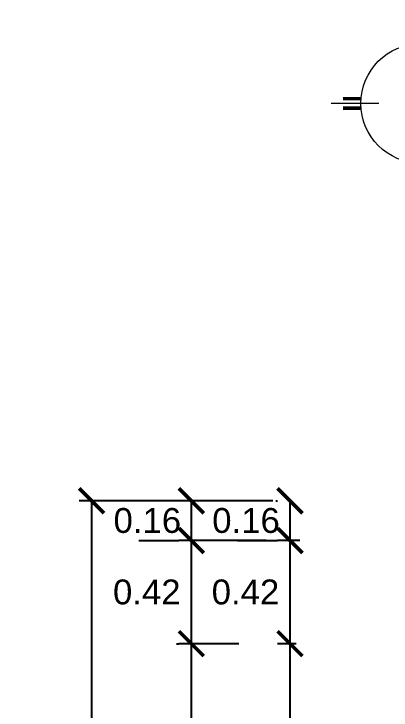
# Model space of a CAD drawing. Header units: millimetres. Extents: x -3570 to 5754, y -12788176 to 1214.
# Drawn here: x 3371.225 to 3372.742, y 1190.29 to 1193.089 of the extents above; entities that cross this region are included whole.
import ezdxf

# ---------------------------------------------------------------- set-up
doc = ezdxf.new("R2010")
doc.units = ezdxf.units.MM
doc.linetypes.add('ACAD_ISO04W100', pattern=[30, 24, -3, 0, -3])
for name, color, linetype, lineweight in [('49. EJES.', 152, 'Continuous', 5), ('COTAS', 7, 'Continuous', 0), ('TEXTOS', 2, 'Continuous', 20)]:
    doc.layers.add(name, color=color, linetype=linetype, lineweight=lineweight)
doc.styles.add('COTAS', font='arial.ttf')
doc.dimstyles.new('Escala1_50', dxfattribs={"dimtxt": 0.1, "dimasz": 0.1, "dimexe": 0.05, "dimexo": 0.25, "dimgap": 0.05, "dimtad": 2, "dimtih": 1, "dimtoh": 1, "dimzin": 1, "dimdsep": 46, "dimtxsty": 'COTAS', "dimblk": 'ARCHTICK', "dimcen": 0.04, "dimclrd": 1, "dimclre": 1, "dimclrt": 7, "dimadec": 0, "dimazin": 0, "dimtfac": 1, "dimtmove": 2, "dimatfit": 3, "dimfxl": 1, "dimtolj": 1, "dimtzin": 4, "dimarcsym": 0})

# ---------------------------------------------------------------- blocks, each defined once
blk = doc.blocks.new('eje')
at = {"layer": '49. EJES.', "ltscale": 0.01}
for p, q in [((0, 0.9326), (0, 1.1246)), ((-0.0192, 1.0038), (-0.0192, 1.076)), ((-0.168, 0.7646), (-0.36, 0.7646)), ((0.168, 0.7646), (0.36, 0.7646)), ((0.2392, 0.7838), (0.3114, 0.7838)), ((-0.2392, 0.7454), (-0.3114, 0.7454)), ((0, 0.5726), (0, 0.4446)), ((0.0192, 0.5254), (0.0192, 0.4532))]:
    blk.add_line(p, q, dxfattribs=at)
at = {"layer": '49. EJES.'}
blk.add_line((0, 0.4446), (0, -0.1054), dxfattribs=at)
at = {"layer": '49. EJES.', "ltscale": 0.01, "const_width": 0.0144}
for points in [[(-0.0192, 1.0038), (-0.0192, 1.076)], [(0.0192, 1.0038), (0.0192, 1.076)], [(-0.2392, 0.7838), (-0.3114, 0.7838)], [(0.2392, 0.7838), (0.3114, 0.7838)], [(-0.2392, 0.7454), (-0.3114, 0.7454)], [(0.2392, 0.7454), (0.3114, 0.7454)], [(-0.0192, 0.5254), (-0.0192, 0.4532)], [(0.0192, 0.5254), (0.0192, 0.4532)]]:
    blk.add_lwpolyline(points, dxfattribs=at)
at = {"layer": '49. EJES.', "ltscale": 0.01}
blk.add_circle((0, 0.7646), 0.24, dxfattribs=at)
blk = doc.blocks.new('_ArchTick')
at = {"color": 0, "linetype": 'Continuous', "const_width": 0.15}
blk.add_lwpolyline([(-0.5, -0.5), (0.5, 0.5)], dxfattribs=at)
blk = doc.blocks.new('*D401')
at = {"layer": 'COTAS', "color": 1, "lineweight": -2, "transparency": 16777216}
for p, q in [((3372.3607, 1190.557), (3372.2857, 1190.557)), ((3372.3357, 1187.431), (3372.3357, 1190.557)), ((3372.3745, 1187.431), (3372.2857, 1187.431))]:
    blk.add_line(p, q, dxfattribs=at)
at = {"layer": 'Defpoints', "color": 0, "lineweight": 30, "transparency": 16777216}
for p in [(3372.3357, 1190.557), (3372.6107, 1190.557), (3372.6245, 1187.431, -24926854.2474)]:
    blk.add_point(p, dxfattribs=at)
at = {"layer": 'COTAS', "color": 1, "lineweight": -2, "transparency": 16777216, "xscale": 0.1, "yscale": 0.1, "zscale": 0.1}
for p, rotation in [((3372.3357, 1190.557), 90), ((3372.3357, 1187.431), 270)]:
    blk.add_blockref('_ArchTick', p, dxfattribs=dict(at, rotation=rotation))
at = {"layer": 'COTAS', "color": 7, "transparency": 16777216, "insert": (3372.1559, 1188.994), "char_height": 0.1, "attachment_point": 5, "style": 'COTAS'}
blk.add_mtext('\\A1;3.13', dxfattribs=at)
blk = doc.blocks.new('*D402')
at = {"layer": 'COTAS', "color": 1, "lineweight": -2, "transparency": 16777216}
for p, q in [((3372.3745, 1190.972), (3372.2857, 1190.972)), ((3372.3357, 1190.557), (3372.3357, 1190.972)), ((3372.3607, 1190.557), (3372.2857, 1190.557))]:
    blk.add_line(p, q, dxfattribs=at)
at = {"layer": 'Defpoints', "color": 0, "lineweight": 30, "transparency": 16777216}
for p in [(3372.3357, 1190.972), (3372.6245, 1190.972, -24926854.2474), (3372.6107, 1190.557)]:
    blk.add_point(p, dxfattribs=at)
at = {"layer": 'COTAS', "color": 1, "lineweight": -2, "transparency": 16777216, "xscale": 0.1, "yscale": 0.1, "zscale": 0.1}
for p, rotation in [((3372.3357, 1190.972), 90), ((3372.3357, 1190.557), 270)]:
    blk.add_blockref('_ArchTick', p, dxfattribs=dict(at, rotation=rotation))
at = {"layer": 'COTAS', "color": 7, "transparency": 16777216, "insert": (3372.1564, 1190.7645), "char_height": 0.1, "attachment_point": 5, "style": 'COTAS'}
blk.add_mtext('\\A1;0.42', dxfattribs=at)
blk = doc.blocks.new('*D403')
at = {"layer": 'COTAS', "color": 1, "lineweight": -2, "transparency": 16777216}
for p, q in [((3372.279, 1191.1318), (3372.2857, 1191.1318)), ((3372.3357, 1190.972), (3372.3357, 1191.1318)), ((3372.1245, 1190.972), (3372.2857, 1190.972))]:
    blk.add_line(p, q, dxfattribs=at)
at = {"layer": 'Defpoints', "color": 0, "lineweight": 30, "transparency": 16777216}
for p in [(3372.3357, 1191.1318), (3372.529, 1191.1318), (3372.3745, 1190.972)]:
    blk.add_point(p, dxfattribs=at)
at = {"layer": 'COTAS', "color": 1, "lineweight": -2, "transparency": 16777216, "xscale": 0.1, "yscale": 0.1, "zscale": 0.1}
for p, rotation in [((3372.3357, 1191.1318), 90), ((3372.3357, 1190.972), 270)]:
    blk.add_blockref('_ArchTick', p, dxfattribs=dict(at, rotation=rotation))
at = {"layer": 'COTAS', "color": 7, "transparency": 16777216, "insert": (3372.1586, 1191.0519), "char_height": 0.1, "attachment_point": 5, "style": 'COTAS'}
blk.add_mtext('\\A1;0.16', dxfattribs=at)
blk = doc.blocks.new('*D404')
at = {"layer": 'COTAS', "color": 1, "lineweight": -2, "transparency": 16777216}
for p, q in [((3371.8792, 1190.557), (3371.8888, 1190.557)), ((3371.9388, 1187.431), (3371.9388, 1190.557)), ((3372.034, 1187.431), (3371.8888, 1187.431))]:
    blk.add_line(p, q, dxfattribs=at)
at = {"layer": 'Defpoints', "color": 0, "lineweight": 30, "transparency": 16777216}
for p in [(3371.9388, 1190.557), (3372.1292, 1190.557), (3372.284, 1187.431, -24926854.2474)]:
    blk.add_point(p, dxfattribs=at)
at = {"layer": 'COTAS', "color": 1, "lineweight": -2, "transparency": 16777216, "xscale": 0.1, "yscale": 0.1, "zscale": 0.1}
for p, rotation in [((3371.9388, 1190.557), 90), ((3371.9388, 1187.431), 270)]:
    blk.add_blockref('_ArchTick', p, dxfattribs=dict(at, rotation=rotation))
at = {"layer": 'COTAS', "color": 7, "transparency": 16777216, "insert": (3371.7589, 1188.994), "char_height": 0.1, "attachment_point": 5, "style": 'COTAS'}
blk.add_mtext('\\A1;3.13', dxfattribs=at)
blk = doc.blocks.new('*D405')
at = {"layer": 'COTAS', "color": 1, "lineweight": -2, "transparency": 16777216}
for p, q in [((3372.2394, 1190.972), (3371.8888, 1190.972)), ((3371.9388, 1190.557), (3371.9388, 1190.972)), ((3372.1292, 1190.557), (3371.8888, 1190.557))]:
    blk.add_line(p, q, dxfattribs=at)
at = {"layer": 'Defpoints', "color": 0, "lineweight": 30, "transparency": 16777216}
for p in [(3371.9388, 1190.972), (3372.4894, 1190.972, 24926854.2474), (3372.3792, 1190.557, 24926854.2474)]:
    blk.add_point(p, dxfattribs=at)
at = {"layer": 'COTAS', "color": 1, "lineweight": -2, "transparency": 16777216, "xscale": 0.1, "yscale": 0.1, "zscale": 0.1}
for p, rotation in [((3371.9388, 1190.972), 90), ((3371.9388, 1190.557), 270)]:
    blk.add_blockref('_ArchTick', p, dxfattribs=dict(at, rotation=rotation))
at = {"layer": 'COTAS', "color": 7, "transparency": 16777216, "insert": (3371.7594, 1190.7645), "char_height": 0.1, "attachment_point": 5, "style": 'COTAS'}
blk.add_mtext('\\A1;0.42', dxfattribs=at)
blk = doc.blocks.new('*D406')
at = {"layer": 'COTAS', "color": 1, "lineweight": -2, "transparency": 16777216}
for p, q in [((3372.2668, 1191.1318), (3371.487, 1191.1318)), ((3371.537, 1191.1318), (3371.537, 1187.431)), ((3371.8716, 1187.431), (3371.487, 1187.431))]:
    blk.add_line(p, q, dxfattribs=at)
at = {"layer": 'Defpoints', "color": 0, "lineweight": 30, "transparency": 16777216}
for p in [(3372.5168, 1191.1318), (3371.537, 1187.431), (3372.1216, 1187.431, -24926854.2474)]:
    blk.add_point(p, dxfattribs=at)
at = {"layer": 'COTAS', "color": 1, "lineweight": -2, "transparency": 16777216, "xscale": 0.1, "yscale": 0.1, "zscale": 0.1}
for p, rotation in [((3371.537, 1191.1318), 90), ((3371.537, 1187.431), 270)]:
    blk.add_blockref('_ArchTick', p, dxfattribs=dict(at, rotation=rotation))
at = {"layer": 'COTAS', "color": 7, "transparency": 16777216, "insert": (3371.3574, 1189.2814), "char_height": 0.1, "attachment_point": 5, "style": 'COTAS'}
blk.add_mtext('\\A1;3.70', dxfattribs=at)
blk = doc.blocks.new('*D444')
at = {"layer": 'COTAS', "color": 1, "lineweight": -2, "transparency": 16777216}
for p, q in [((3372.1792, 1191.1318), (3371.8888, 1191.1318)), ((3371.9388, 1190.972), (3371.9388, 1191.1318)), ((3371.7276, 1190.972), (3371.8888, 1190.972))]:
    blk.add_line(p, q, dxfattribs=at)
at = {"layer": 'Defpoints', "color": 0, "lineweight": 30, "transparency": 16777216}
for p in [(3371.9388, 1191.1318), (3372.4292, 1191.1318, 24926854.2474), (3371.9776, 1190.972)]:
    blk.add_point(p, dxfattribs=at)
at = {"layer": 'COTAS', "color": 1, "lineweight": -2, "transparency": 16777216, "xscale": 0.1, "yscale": 0.1, "zscale": 0.1}
for p, rotation in [((3371.9388, 1191.1318), 90), ((3371.9388, 1190.972), 270)]:
    blk.add_blockref('_ArchTick', p, dxfattribs=dict(at, rotation=rotation))
at = {"layer": 'COTAS', "color": 7, "transparency": 16777216, "insert": (3371.7616, 1191.0519), "char_height": 0.1, "attachment_point": 5, "style": 'COTAS'}
blk.add_mtext('\\A1;0.16', dxfattribs=at)

msp = doc.modelspace()

# ---------------------------------------------------------------- block references
at = {"layer": 'TEXTOS', "linetype": 'ACAD_ISO04W100'}
msp.add_blockref('eje', (3372.8605, 1191.9648), dxfattribs=at)

# ---------------------------------------------------------------- dimensions: what is measured, and where the dimension line sits
at = {"layer": 'COTAS', "color": 9, "true_color": 0xc7c8ca}
for base, p1, p2, picture, middle in [((3371.537, 1187.431), (3372.5168, 1191.1318), (3372.1216, 1187.431, -24926854.2474), '*D406', (3371.3574, 1189.2814)), ((3371.9388, 1191.1318), (3371.9776, 1190.972), (3372.4292, 1191.1318, 24926854.2474), '*D444', (3371.7616, 1191.0519)), ((3372.3357, 1191.1318), (3372.3745, 1190.972), (3372.529, 1191.1318), '*D403', (3372.1586, 1191.0519)), ((3371.9387519945, 1190.9720102239), (3372.3791886545, 1190.5570102239, 24926854.2473849505), (3372.4893662946, 1190.9720102239, 24926854.2473849505), '*D405', (3371.7593863738, 1190.7645102239)), ((3372.3357280453, 1190.9720102239), (3372.6107115784, 1190.5570102239), (3372.6245356567, 1190.9720102239, -24926854.2473849505), '*D402', (3372.1563624246, 1190.7645102239)), ((3371.9388, 1190.557), (3372.284, 1187.431, -24926854.2474), (3372.1292, 1190.557), '*D404', (3371.7589, 1188.994)), ((3372.3357, 1190.557), (3372.6245, 1187.431, -24926854.2474), (3372.6107, 1190.557), '*D401', (3372.1559, 1188.994))]:
    dim = msp.add_linear_dim(base=base, p1=p1, p2=p2, angle=90, dimstyle='Escala1_50', dxfattribs=at)
    dim.commit()
    dim.dimension.update_dxf_attribs({"geometry": picture, "text_midpoint": middle})

doc.saveas('drawing.dxf')
